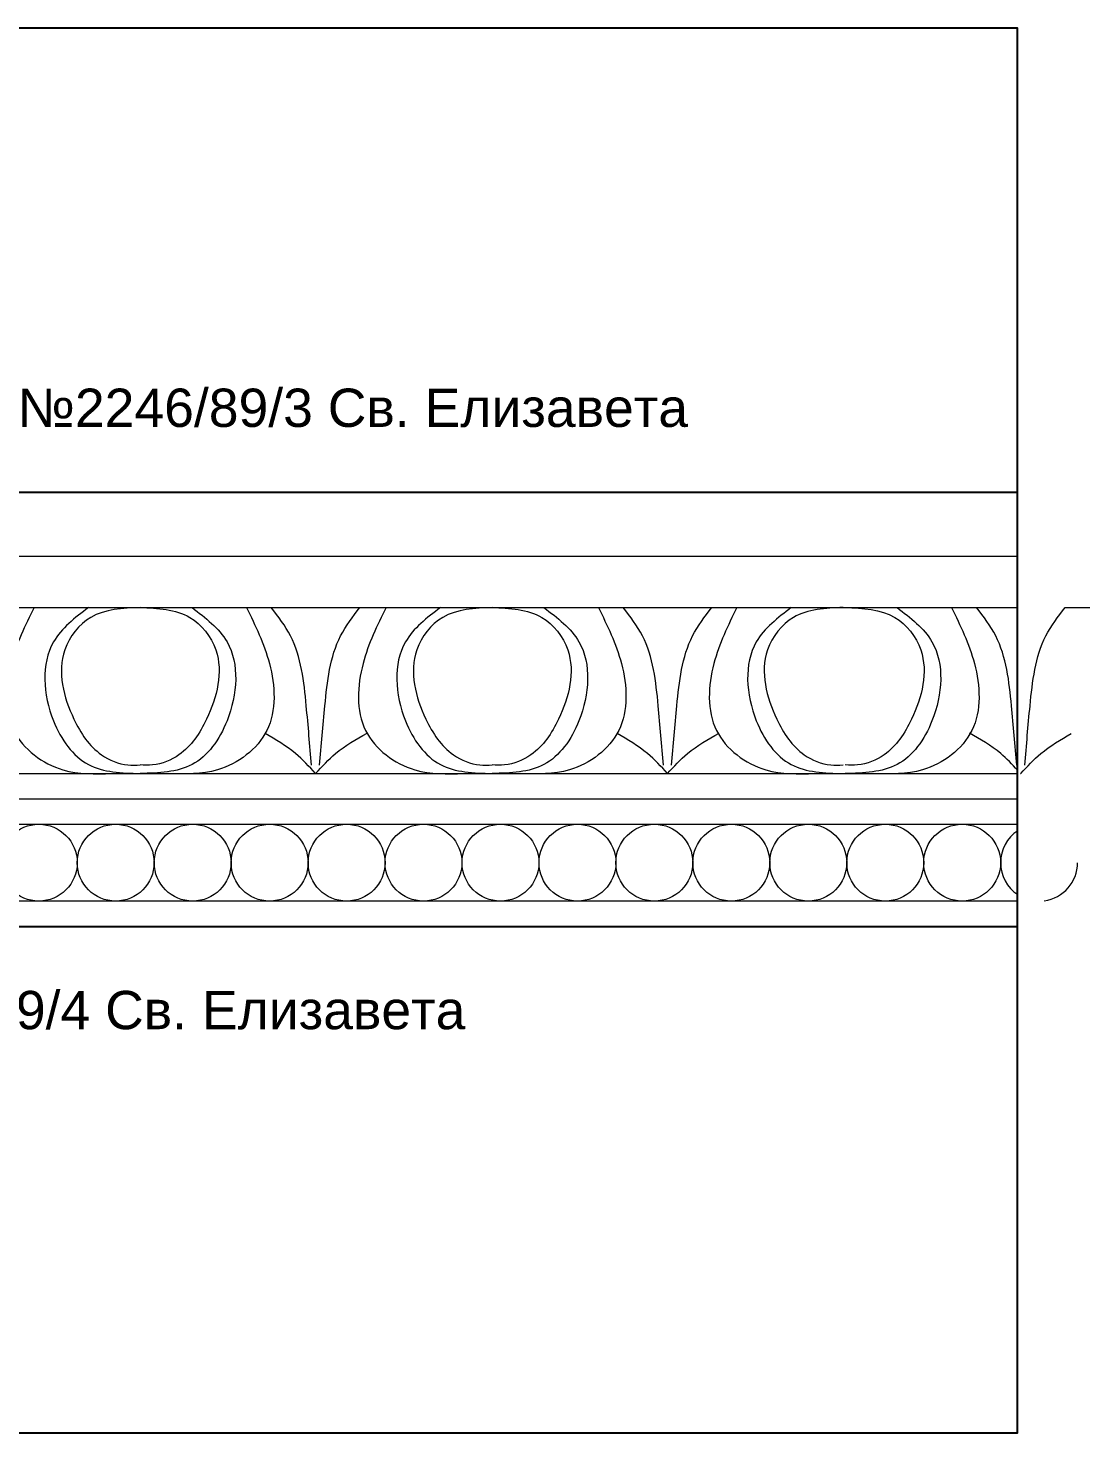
# Model space of a CAD drawing. Header units: millimetres. Extents: x 1320 to 1490, y 2189 to 2299.
# Drawn here: x 1407.1 to 1490.3, y 2189.4 to 2299.4 of the extents above; entities that cross this region are included whole.
import ezdxf
from ezdxf import colors
from ezdxf.entities.mleader import LeaderData, LeaderLine
from ezdxf.math import Vec2, Vec3

# ---------------------------------------------------------------- set-up
doc = ezdxf.new("R2010")
doc.units = ezdxf.units.MM
doc.layers.add('размеры в модели', color=7, linetype='Continuous')
doc.styles.get("Standard").update_dxf_attribs({"font": 'arial.ttf'})

msp = doc.modelspace()

# ---------------------------------------------------------------- linework, layer by layer
at = {"color": 7}
for p, q in [((1346.98, 2263.02), (1484.66, 2263.02)), ((1341.48, 2229.02), (1484.66, 2229.02))]:
    msp.add_line(p, q, dxfattribs=at)
at = {"linetype": 'Continuous', "lineweight": 15}
for p, q in [((1358.48, 2258.02), (1484.66, 2258.02)), ((1358.48, 2253.98), (1484.66, 2253.98)), ((1488.37, 2253.98), (1490.32, 2253.98)), ((1343.48, 2241), (1484.66, 2241)), ((1484.89, 2241), (1484.92, 2241)), ((1343.48, 2239.02), (1484.66, 2239.02)), ((1341.48, 2237.02), (1484.66, 2237.02)), ((1341.48, 2231.02), (1484.66, 2231.02))]:
    msp.add_line(p, q, dxfattribs=at)
at = {"color": 6, "ltscale": 1000}
msp.add_lwpolyline([(1319.66, 2189.36), (1484.66, 2189.36), (1484.66, 2299.36), (1319.66, 2299.36)], close=True, dxfattribs=at)
at = {"linetype": 'Continuous', "lineweight": 15}
for centre in [(1407.99, 2234.01), (1414.01, 2234.01), (1420.04, 2234.01), (1426.07, 2234.01), (1432.1, 2234.01), (1438.12, 2234.01), (1444.15, 2234.01), (1450.18, 2234.01), (1456.2, 2234.01), (1462.23, 2234.01), (1468.26, 2234.01), (1474.29, 2234.01), (1480.31, 2234.01)]:
    msp.add_circle(centre, 3.01, dxfattribs=at)
for start, end in [(123.8119, 236.1881), (277.7042, 0)]:
    msp.add_arc((1486.34, 2234.01), 3.01, start, end, dxfattribs=at)
for points, knots in [([(1407.62, 2253.99), (1406.92, 2252.58), (1406.23, 2251.18), (1405.82, 2249.61), (1405.36, 2247.87), (1405.25, 2245.93), (1406.02, 2244.36), (1406.76, 2242.89), (1408.28, 2241.75), (1409.88, 2241.28), (1411.12, 2240.91), (1412.41, 2240.95), (1413.7, 2240.99)], [0, 0, 0, 0, 1, 1, 1, 2, 2, 2, 3, 3, 3, 4, 4, 4, 4]), ([(1411.88, 2253.99), (1410.82, 2253.18), (1409.76, 2252.37), (1409.14, 2251.3), (1408.15, 2249.58), (1408.32, 2247.19), (1409.14, 2245.12), (1409.73, 2243.65), (1410.64, 2242.35), (1411.88, 2241.69), (1413.04, 2241.08), (1414.49, 2241.03), (1415.93, 2240.99)], [0, 0, 0, 0, 1, 1, 1, 2, 2, 2, 3, 3, 3, 4, 4, 4, 4]), ([(1415.93, 2253.99), (1414.56, 2253.94), (1413.18, 2253.88), (1412.06, 2253.22), (1411.13, 2252.68), (1410.38, 2251.71), (1410.02, 2250.67), (1409.42, 2248.93), (1409.92, 2246.97), (1410.74, 2245.25), (1411.27, 2244.14), (1411.93, 2243.14), (1412.9, 2242.46), (1413.5, 2242.03), (1414.23, 2241.73), (1414.97, 2241.66), (1415.29, 2241.63), (1415.61, 2241.64), (1415.93, 2241.66)], [0, 0, 0, 0, 1, 1, 1, 2, 2, 2, 3, 3, 3, 4, 4, 4, 5, 5, 5, 6, 6, 6, 6]), ([(1419.99, 2253.99), (1421.05, 2253.18), (1422.11, 2252.37), (1422.73, 2251.3), (1423.72, 2249.58), (1423.55, 2247.19), (1422.73, 2245.12), (1422.14, 2243.65), (1421.23, 2242.35), (1419.99, 2241.69), (1418.82, 2241.08), (1417.38, 2241.03), (1415.93, 2240.99)], [0, 0, 0, 0, 1, 1, 1, 2, 2, 2, 3, 3, 3, 4, 4, 4, 4]), ([(1415.93, 2253.99), (1417.31, 2253.94), (1418.69, 2253.88), (1419.81, 2253.22), (1420.74, 2252.68), (1421.49, 2251.71), (1421.85, 2250.67), (1422.45, 2248.93), (1421.95, 2246.97), (1421.13, 2245.25), (1420.6, 2244.14), (1419.94, 2243.14), (1418.97, 2242.46), (1418.36, 2242.03), (1417.64, 2241.73), (1416.9, 2241.66), (1416.58, 2241.63), (1416.26, 2241.64), (1415.93, 2241.66)], [0, 0, 0, 0, 1, 1, 1, 2, 2, 2, 3, 3, 3, 4, 4, 4, 5, 5, 5, 6, 6, 6, 6]), ([(1424.25, 2253.99), (1424.95, 2252.58), (1425.64, 2251.18), (1426.05, 2249.6), (1426.51, 2247.87), (1426.62, 2245.93), (1425.85, 2244.36), (1425.11, 2242.89), (1423.59, 2241.75), (1421.99, 2241.28), (1420.75, 2240.91), (1419.46, 2240.95), (1418.17, 2240.99)], [0, 0, 0, 0, 1, 1, 1, 2, 2, 2, 3, 3, 3, 4, 4, 4, 4]), ([(1429.35, 2241.65), (1429.22, 2243.19), (1429.09, 2244.73), (1428.94, 2246.3), (1428.76, 2248.19), (1428.55, 2250.12), (1427.7, 2251.77), (1427.3, 2252.55), (1426.75, 2253.27), (1426.2, 2253.99)], [0, 0, 0, 0, 1, 1, 1, 2, 2, 2, 3, 3, 3, 3]), ([(1429.98, 2241.65), (1430.11, 2243.19), (1430.24, 2244.73), (1430.4, 2246.3), (1430.58, 2248.19), (1430.79, 2250.12), (1431.63, 2251.77), (1432.04, 2252.55), (1432.59, 2253.27), (1433.13, 2253.99)], [0, 0, 0, 0, 1, 1, 1, 2, 2, 2, 3, 3, 3, 3]), ([(1435.19, 2253.99), (1434.49, 2252.58), (1433.8, 2251.18), (1433.39, 2249.6), (1432.93, 2247.87), (1432.81, 2245.93), (1433.59, 2244.36), (1434.32, 2242.89), (1435.85, 2241.75), (1437.45, 2241.28), (1438.69, 2240.91), (1439.98, 2240.95), (1441.27, 2240.99)], [0, 0, 0, 0, 1, 1, 1, 2, 2, 2, 3, 3, 3, 4, 4, 4, 4]), ([(1439.45, 2253.99), (1438.39, 2253.18), (1437.32, 2252.37), (1436.71, 2251.3), (1435.72, 2249.58), (1435.88, 2247.19), (1436.71, 2245.12), (1437.29, 2243.65), (1438.21, 2242.35), (1439.45, 2241.69), (1440.61, 2241.08), (1442.06, 2241.03), (1443.5, 2240.99)], [0, 0, 0, 0, 1, 1, 1, 2, 2, 2, 3, 3, 3, 4, 4, 4, 4]), ([(1443.5, 2253.99), (1442.13, 2253.93), (1440.75, 2253.88), (1439.63, 2253.22), (1438.7, 2252.67), (1437.95, 2251.71), (1437.59, 2250.67), (1436.99, 2248.93), (1437.49, 2246.97), (1438.31, 2245.25), (1438.84, 2244.14), (1439.5, 2243.14), (1440.46, 2242.46), (1441.07, 2242.03), (1441.8, 2241.72), (1442.54, 2241.66), (1442.86, 2241.63), (1443.18, 2241.64), (1443.5, 2241.66)], [0, 0, 0, 0, 1, 1, 1, 2, 2, 2, 3, 3, 3, 4, 4, 4, 5, 5, 5, 6, 6, 6, 6]), ([(1447.55, 2253.99), (1448.62, 2253.18), (1449.68, 2252.37), (1450.3, 2251.3), (1451.29, 2249.58), (1451.12, 2247.19), (1450.3, 2245.12), (1449.71, 2243.65), (1448.79, 2242.35), (1447.55, 2241.69), (1446.39, 2241.08), (1444.95, 2241.03), (1443.5, 2240.99)], [0, 0, 0, 0, 1, 1, 1, 2, 2, 2, 3, 3, 3, 4, 4, 4, 4]), ([(1443.5, 2253.99), (1444.88, 2253.93), (1446.26, 2253.88), (1447.38, 2253.22), (1448.3, 2252.67), (1449.06, 2251.71), (1449.42, 2250.67), (1450.02, 2248.93), (1449.52, 2246.97), (1448.7, 2245.25), (1448.17, 2244.14), (1447.51, 2243.14), (1446.54, 2242.46), (1445.93, 2242.03), (1445.2, 2241.72), (1444.47, 2241.66), (1444.15, 2241.63), (1443.82, 2241.64), (1443.5, 2241.66)], [0, 0, 0, 0, 1, 1, 1, 2, 2, 2, 3, 3, 3, 4, 4, 4, 5, 5, 5, 6, 6, 6, 6]), ([(1451.82, 2253.99), (1452.51, 2252.58), (1453.21, 2251.17), (1453.62, 2249.6), (1454.08, 2247.87), (1454.19, 2245.93), (1453.41, 2244.36), (1452.68, 2242.89), (1451.16, 2241.75), (1449.56, 2241.28), (1448.32, 2240.91), (1447.03, 2240.95), (1445.74, 2240.99)], [0, 0, 0, 0, 1, 1, 1, 2, 2, 2, 3, 3, 3, 4, 4, 4, 4]), ([(1456.92, 2241.65), (1456.79, 2243.19), (1456.66, 2244.73), (1456.51, 2246.3), (1456.33, 2248.19), (1456.11, 2250.12), (1455.27, 2251.77), (1454.87, 2252.55), (1454.32, 2253.27), (1453.77, 2253.99)], [0, 0, 0, 0, 1, 1, 1, 2, 2, 2, 3, 3, 3, 3]), ([(1457.55, 2241.65), (1457.68, 2243.19), (1457.81, 2244.73), (1457.96, 2246.3), (1458.15, 2248.19), (1458.36, 2250.12), (1459.2, 2251.77), (1459.61, 2252.55), (1460.15, 2253.27), (1460.7, 2253.99)], [0, 0, 0, 0, 1, 1, 1, 2, 2, 2, 3, 3, 3, 3]), ([(1462.67, 2253.99), (1461.97, 2252.58), (1461.28, 2251.17), (1460.87, 2249.6), (1460.41, 2247.87), (1460.3, 2245.93), (1461.07, 2244.36), (1461.81, 2242.89), (1463.33, 2241.75), (1464.93, 2241.28), (1466.17, 2240.91), (1467.46, 2240.95), (1468.75, 2240.98)], [0, 0, 0, 0, 1, 1, 1, 2, 2, 2, 3, 3, 3, 4, 4, 4, 4]), ([(1466.93, 2253.99), (1465.87, 2253.18), (1464.81, 2252.37), (1464.19, 2251.3), (1463.2, 2249.58), (1463.37, 2247.19), (1464.19, 2245.12), (1464.78, 2243.65), (1465.69, 2242.35), (1466.93, 2241.69), (1468.09, 2241.08), (1469.54, 2241.03), (1470.98, 2240.98)], [0, 0, 0, 0, 1, 1, 1, 2, 2, 2, 3, 3, 3, 4, 4, 4, 4]), ([(1470.99, 2253.99), (1469.61, 2253.93), (1468.23, 2253.88), (1467.11, 2253.22), (1466.18, 2252.67), (1465.43, 2251.71), (1465.07, 2250.67), (1464.47, 2248.93), (1464.97, 2246.96), (1465.79, 2245.25), (1466.32, 2244.14), (1466.98, 2243.14), (1467.95, 2242.45), (1468.55, 2242.03), (1469.28, 2241.72), (1470.02, 2241.66), (1470.34, 2241.63), (1470.66, 2241.64), (1470.98, 2241.66)], [0, 0, 0, 0, 1, 1, 1, 2, 2, 2, 3, 3, 3, 4, 4, 4, 5, 5, 5, 6, 6, 6, 6]), ([(1471.16, 2253.99), (1472.53, 2253.93), (1473.91, 2253.88), (1475.03, 2253.22), (1475.96, 2252.67), (1476.71, 2251.71), (1477.07, 2250.67), (1477.67, 2248.93), (1477.17, 2246.96), (1476.35, 2245.25), (1475.82, 2244.14), (1475.16, 2243.14), (1474.2, 2242.45), (1473.59, 2242.03), (1472.86, 2241.72), (1472.12, 2241.66), (1471.8, 2241.63), (1471.48, 2241.64), (1471.16, 2241.66)], [0, 0, 0, 0, 1, 1, 1, 2, 2, 2, 3, 3, 3, 4, 4, 4, 5, 5, 5, 6, 6, 6, 6]), ([(1475.21, 2253.99), (1476.27, 2253.18), (1477.34, 2252.37), (1477.95, 2251.3), (1478.94, 2249.58), (1478.78, 2247.19), (1477.95, 2245.12), (1477.37, 2243.65), (1476.45, 2242.35), (1475.21, 2241.69), (1474.05, 2241.08), (1472.6, 2241.03), (1471.16, 2240.98)], [0, 0, 0, 0, 1, 1, 1, 2, 2, 2, 3, 3, 3, 4, 4, 4, 4]), ([(1479.47, 2253.99), (1480.17, 2252.58), (1480.86, 2251.17), (1481.27, 2249.6), (1481.73, 2247.87), (1481.85, 2245.93), (1481.07, 2244.36), (1480.34, 2242.89), (1478.81, 2241.75), (1477.21, 2241.28), (1475.97, 2240.91), (1474.68, 2240.95), (1473.39, 2240.98)], [0, 0, 0, 0, 1, 1, 1, 2, 2, 2, 3, 3, 3, 4, 4, 4, 4]), ([(1484.59, 2241.65), (1484.46, 2243.19), (1484.33, 2244.73), (1484.18, 2246.3), (1484, 2248.19), (1483.78, 2250.12), (1482.94, 2251.77), (1482.54, 2252.55), (1481.99, 2253.27), (1481.44, 2253.99)], [0, 0, 0, 0, 1, 1, 1, 2, 2, 2, 3, 3, 3, 3]), ([(1485.22, 2241.65), (1485.35, 2243.19), (1485.48, 2244.73), (1485.63, 2246.3), (1485.82, 2248.19), (1486.03, 2250.12), (1486.87, 2251.77), (1487.28, 2252.55), (1487.82, 2253.27), (1488.37, 2253.99)], [0, 0, 0, 0, 1, 1, 1, 2, 2, 2, 3, 3, 3, 3]), ([(1429.67, 2240.99), (1429.16, 2241.54), (1428.66, 2242.09), (1428.09, 2242.56), (1427.37, 2243.17), (1426.54, 2243.64), (1425.72, 2244.12)], [0, 0, 0, 0, 1, 1, 1, 2, 2, 2, 2]), ([(1429.67, 2240.99), (1430.17, 2241.54), (1430.68, 2242.09), (1431.24, 2242.56), (1431.99, 2243.18), (1432.84, 2243.67), (1433.7, 2244.16)], [0, 0, 0, 0, 1, 1, 1, 2, 2, 2, 2]), ([(1457.24, 2240.99), (1456.73, 2241.54), (1456.23, 2242.09), (1455.66, 2242.56), (1454.94, 2243.16), (1454.11, 2243.64), (1453.29, 2244.12)], [0, 0, 0, 0, 1, 1, 1, 2, 2, 2, 2]), ([(1457.24, 2240.99), (1457.74, 2241.54), (1458.24, 2242.09), (1458.81, 2242.56), (1459.56, 2243.18), (1460.41, 2243.67), (1461.27, 2244.16)], [0, 0, 0, 0, 1, 1, 1, 2, 2, 2, 2]), ([(1484.66, 2241.25), (1484.24, 2241.71), (1483.81, 2242.16), (1483.33, 2242.56), (1482.58, 2243.18), (1481.73, 2243.67), (1480.88, 2244.16)], [0.160083, 0.160083, 0.160083, 0.160083, 1, 1, 1, 2, 2, 2, 2]), ([(1484.91, 2240.98), (1485.41, 2241.54), (1485.91, 2242.09), (1486.48, 2242.56), (1487.2, 2243.16), (1488.03, 2243.64), (1488.86, 2244.12)], [0, 0, 0, 0, 1, 1, 1, 2, 2, 2, 2])]:
    msp.add_open_spline(points, degree=3, knots=knots, dxfattribs=at)
msp.add_open_spline([(1484.91, 2240.98), (1484.9, 2240.99), (1484.9, 2241), (1484.89, 2241)], degree=3, dxfattribs=at)

# ---------------------------------------------------------------- leaders
at = {"layer": 'размеры в модели', "color": 7, "ltscale": 1000}
ml = msp.add_multileader_mtext('Standard', dxfattribs=at)
ml.set_content('\\A1;Пр_резной_спец _№2246/89/3 Св. Елизавета ', color=7)
ml.set_leader_properties()
ml.build(insert=Vec2(0, 0))
ml.multileader.update_dxf_attribs({"text_right_attachment_type": 6, "dogleg_length": 0.36, "arrow_head_size": 3})
ctx = ml.context
ctx.base_point, ctx.char_height, ctx.arrow_head_size, ctx.landing_gap_size, ctx.plane_origin = Vec3(1370.07, 2269.15), 3, 3, 0.09, Vec3(1292.14, 2203.02)
ctx.right_attachment = 6
notes = []
notes.append((ctx, [(1, (1, 1, 0), (1365.39, 2269.15), (1, 0), 4.68, [(0, [(1356.3, 2258.52)], 0, [])])]))
ctx.mtext.insert, ctx.mtext.flow_direction = Vec3(1370.16, 2271.13), 5
ml = msp.add_multileader_mtext('Standard', dxfattribs=at)
ml.set_content('\\A1;Пр_резной_спец _№2246/89/4 Св. Елизавета ', color=7)
ml.set_leader_properties()
ml.build(insert=Vec2(0, 0))
ml.multileader.update_dxf_attribs({"text_right_attachment_type": 6, "dogleg_length": 0.36, "arrow_head_size": 3})
ctx = ml.context
ctx.base_point, ctx.char_height, ctx.arrow_head_size, ctx.landing_gap_size, ctx.plane_origin = Vec3(1352.63, 2221.99), 3, 3, 0.09, Vec3(1274.71, 2155.86)
ctx.right_attachment = 6
notes.append((ctx, [(1, (1, 1, 0), (1347.96, 2221.99), (1, 0), 4.68, [(0, [(1343.72, 2232.02)], 0, [])])]))
ctx.mtext.insert, ctx.mtext.flow_direction = Vec3(1352.72, 2223.97), 5
for ctx, leaders in notes:
    for number, flags, end, landing, length, lines in leaders:
        leader = LeaderData()
        leader.index, (leader.has_last_leader_line, leader.has_dogleg_vector, leader.attachment_direction) = number, flags
        leader.last_leader_point, leader.dogleg_vector, leader.dogleg_length = Vec3(end), Vec3(landing), length
        for number, points, colour, breaks in lines:
            line = LeaderLine()
            line.index, line.vertices, line.color, line.breaks = number, Vec3.list(points), colors.encode_raw_color(colour), breaks
            leader.lines.append(line)
        ctx.leaders.append(leader)

doc.saveas('drawing.dxf')
